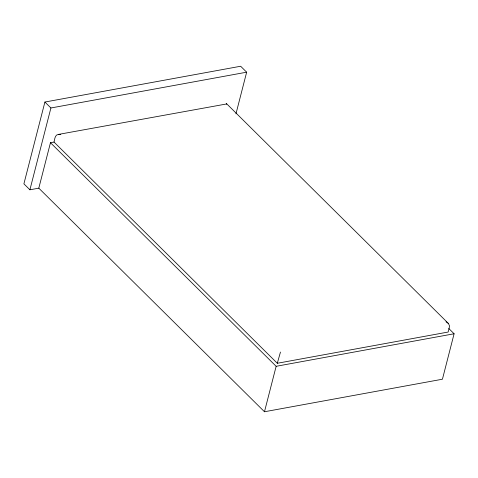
<?xml version="1.0" encoding="UTF-8"?>
<svg xmlns="http://www.w3.org/2000/svg" width="478" height="478" viewBox="0 0 478 478"><rect width="100%" height="100%" fill="white"/><g stroke="black" fill="none" stroke-linecap="round" stroke-linejoin="round"><path stroke-width="0.72" d="M226.578 103.959L58.501 134.402C54.701 134.665 54.821 139.373 54.026 142.062L277.306 363.274L448.143 332.043L449.613 326.098L448.454 323.51L226.584 103.69M235.971 113.812L246.654 72.19L240.655 66.245L44.908 102.035L23.9 183.845L29.905 189.79L38.802 188.165L264.477 411.755L442.431 379.221L454.1 333.769L448.8 328.517M29.905 189.79L50.907 107.98L44.908 102.035M38.802 188.165L50.471 142.713L54.026 142.062M264.477 411.755L276.147 366.303L50.471 142.713M277.306 363.274L280.466 352.065M226.309 104.108L226.554 103.672M50.907 107.98L246.654 72.19M276.147 366.303L454.1 333.769M58.501 134.402L60.748 134.378M446.028 321.796L448.454 323.51"/></g></svg>
